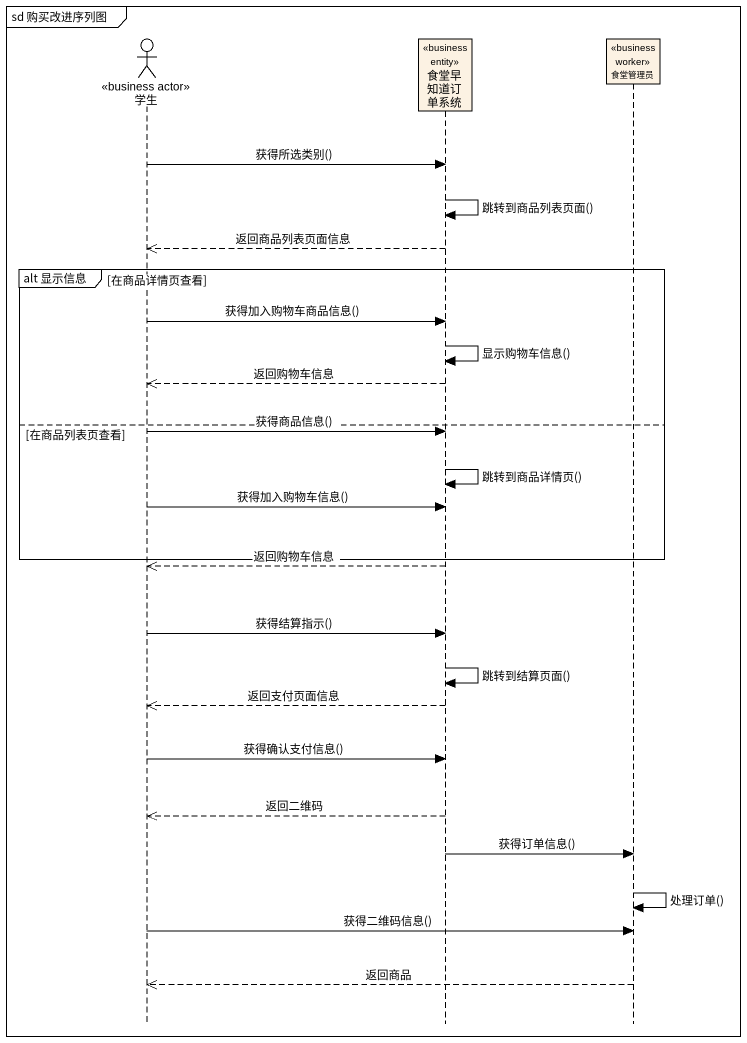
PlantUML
@startuml
mainframe sd 购买改进序列图
hide footbox
actor 学生 <<business actor>>
participant 食堂早知道订单系统 <<business entity>>
participant 食堂管理员 <<business worker>>

学生 -> 食堂早知道订单系统 : 获得所选类别()
食堂早知道订单系统 -> 食堂早知道订单系统 : 跳转到商品列表页面()
食堂早知道订单系统 -->> 学生 : 返回商品列表页面信息
group alt 显示信息 [在商品详情页查看]
  学生 -> 食堂早知道订单系统 : 获得加入购物车商品信息()
  食堂早知道订单系统 -> 食堂早知道订单系统 : 显示购物车信息()
  食堂早知道订单系统 -->> 学生 : 返回购物车信息
else 在商品列表页查看
  学生 -> 食堂早知道订单系统 : 获得商品信息()
  食堂早知道订单系统 -> 食堂早知道订单系统 : 跳转到商品详情页()
  学生 -> 食堂早知道订单系统 : 获得加入购物车信息()
end
食堂早知道订单系统 -->> 学生 : 返回购物车信息
学生 -> 食堂早知道订单系统 : 获得结算指示()
食堂早知道订单系统 -> 食堂早知道订单系统 : 跳转到结算页面()
食堂早知道订单系统 -->> 学生 : 返回支付页面信息
学生 -> 食堂早知道订单系统 : 获得确认支付信息()
食堂早知道订单系统 -->> 学生 : 返回二维码
食堂早知道订单系统 -> 食堂管理员 : 获得订单信息()
食堂管理员 -> 食堂管理员 : 处理订单()
学生 -> 食堂管理员 : 获得二维码信息()
食堂管理员 -->> 学生 : 返回商品
@enduml
